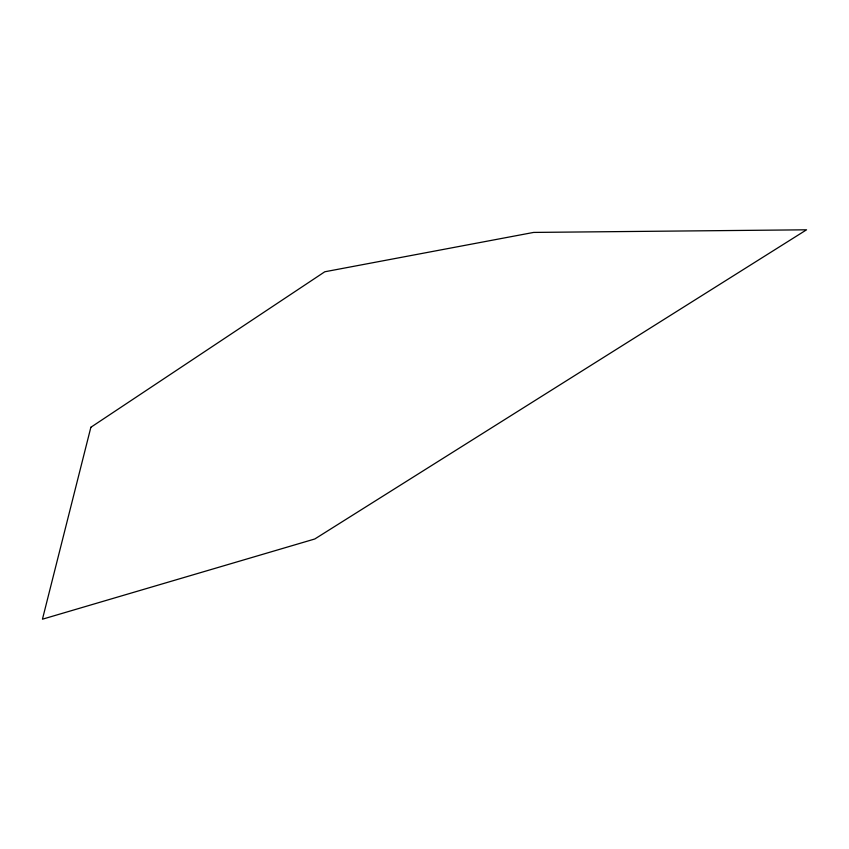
<?xml version="1.0" encoding="UTF-8"?>
<svg xmlns="http://www.w3.org/2000/svg" width="849" height="849" viewBox="0 0 849 849"><rect width="100%" height="100%" fill="white"/><g stroke="black" fill="none" stroke-linecap="round" stroke-linejoin="round"><path stroke-width="1.27" d="M90.864 427.28L42.45 619.197L314.788 538.988L806.55 229.803L533.607 232.424L324.785 271.776L90.864 427.28"/></g></svg>
